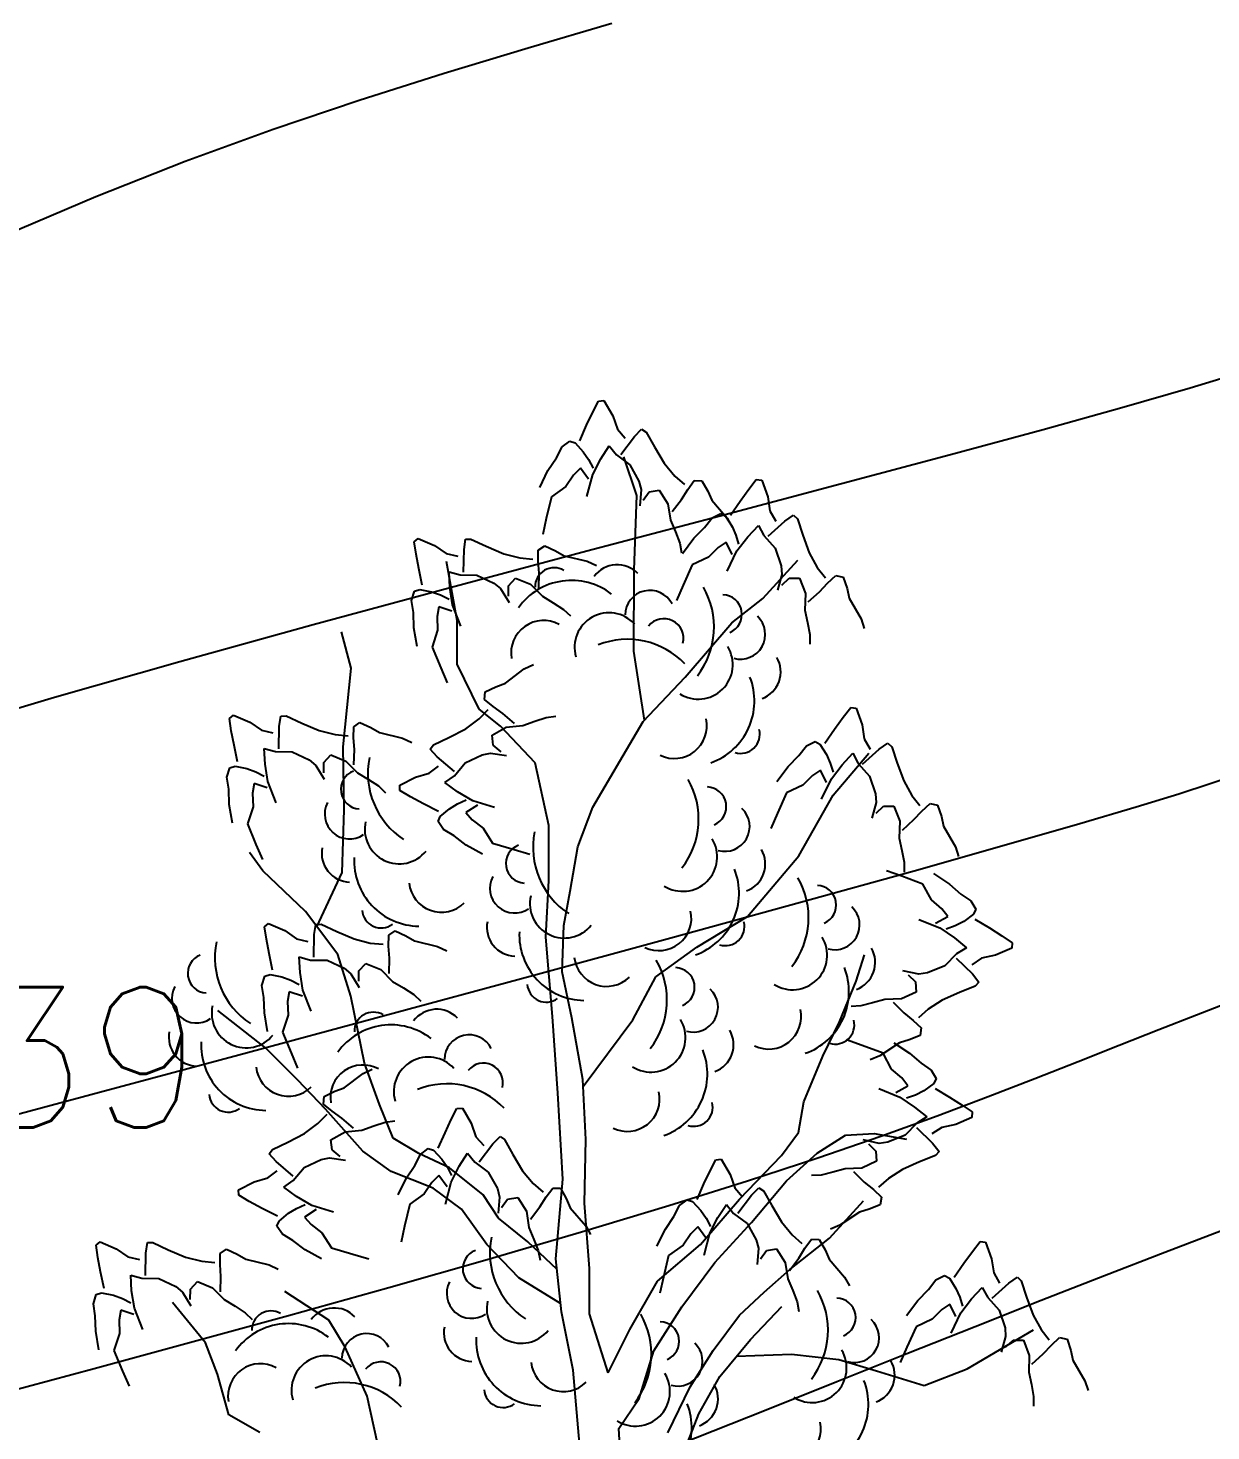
# Model space of a CAD drawing. Extents: x 524954 to 526204, y 9523489 to 9524010.
# Drawn here: x 526044.02 to 526052.46, y 9523807.82 to 9523817.82 of the extents above; entities that cross this region are included whole.
import ezdxf

# ---------------------------------------------------------------- set-up
doc = ezdxf.new("R2010")
doc.units = 0
doc.header["$PDMODE"] = 33
doc.header["$PDSIZE"] = 0.1
doc.linetypes.add('ACAD_ISO12W100', pattern=[21, 12, -3, 0, -3, 0, -3])
for name, color, linetype in [('Arbre', 34, 'ACAD_ISO12W100'), ('CN_01_00', 3, 'Continuous'), ('CN_02_00', 4, 'Continuous'), ('CN_10_00', 1, 'Continuous'), ('TopoAlt', 3, 'Continuous'), ('TOPOJIS', 7, 'Continuous')]:
    doc.layers.add(name, color=color, linetype=linetype)
doc.styles.add('Simplex 1.0', font='Simplex.shx', dxfattribs={"width": 0.99, "height": 1})

# ---------------------------------------------------------------- blocks, each defined once
blk = doc.blocks.new('TCPOINT M')
at = {"color": 0}
blk.add_point((0, 0), dxfattribs=at)
at = {"layer": 'TopoAlt', "style": 'Simplex 1.0', "width": 0.99}
blk.add_attdef('ALT', (0.15, 0.15), '', height=1, dxfattribs=at)
blk = doc.blocks.new('v088')
at = {"linetype": 'Continuous'}
for p, q in [((-0.069, 12.224), (-0.024, 12.318)), ((-0.024, 12.318), (0.016, 12.396)), ((0.016, 12.396), (0.055, 12.4)), ((0.055, 12.4), (0.118, 12.291)), ((-0.118, 12.113), (-0.069, 12.224)), ((0.118, 12.291), (0.152, 12.195)), ((-0.243, 12.069), (-0.188, 12.111)), ((-0.188, 12.111), (-0.15, 12.099)), ((0.152, 12.195), (0.207, 12.131)), ((0.175, 12.015), (0.272, 12.144)), ((0.272, 12.144), (0.324, 12.197)), ((0.324, 12.197), (0.356, 12.175)), ((0.356, 12.175), (0.415, 12.069)), ((-0.283, 11.991), (-0.243, 12.069)), ((-0.15, 12.099), (-0.092, 12.035)), ((-0.092, 12.035), (-0.054, 11.98)), ((0.032, 11.984), (0.092, 12.078)), ((0.092, 12.078), (0.144, 12.013)), ((0.144, 12.013), (0.24, 11.942)), ((0.415, 12.069), (0.484, 11.953)), ((-0.344, 11.901), (-0.283, 11.991)), ((-0.112, 11.918), (-0.162, 11.869)), ((-0.054, 11.839), (-0.112, 11.918)), ((-0.054, 11.98), (-0.022, 11.919)), ((-0.025, 11.872), (0.032, 11.984)), ((0.29, 11.722), (0.197, 12)), ((0.24, 11.942), (0.305, 11.825)), ((0.484, 11.953), (0.56, 11.862)), ((-0.403, 11.78), (-0.344, 11.901)), ((-0.162, 11.869), (-0.217, 11.788)), ((-0.066, 11.715), (-0.025, 11.872)), ((0.305, 11.825), (0.32, 11.765)), ((0.56, 11.862), (0.63, 11.801)), ((0.653, 11.766), (0.699, 11.829)), ((0.699, 11.829), (0.754, 11.828)), ((0.754, 11.828), (0.796, 11.754)), ((1.089, 11.768), (1.142, 11.837)), ((1.142, 11.837), (1.181, 11.833)), ((1.181, 11.833), (1.223, 11.714)), ((-0.32, 11.714), (-0.357, 11.558)), ((-0.217, 11.788), (-0.32, 11.714)), ((0.27, 11.193), (0.29, 11.722)), ((0.32, 11.765), (0.311, 11.65)), ((0.334, 11.69), (0.378, 11.749)), ((0.378, 11.749), (0.45, 11.762)), ((0.45, 11.762), (0.511, 11.664)), ((0.608, 11.694), (0.653, 11.766)), ((0.796, 11.754), (0.824, 11.689)), ((1.027, 11.683), (1.089, 11.768)), ((1.223, 11.714), (1.239, 11.614)), ((0.511, 11.664), (0.53, 11.547)), ((0.542, 11.608), (0.608, 11.694)), ((0.824, 11.689), (0.934, 11.561)), ((0.958, 11.583), (1.027, 11.683)), ((1.239, 11.614), (1.281, 11.541)), ((-0.357, 11.558), (-0.382, 11.444)), ((0.53, 11.547), (0.565, 11.463)), ((0.773, 11.494), (0.827, 11.564)), ((0.827, 11.564), (0.889, 11.595)), ((0.889, 11.595), (0.923, 11.575)), ((0.923, 11.575), (0.969, 11.502)), ((0.934, 11.561), (0.97, 11.497)), ((1.081, 11.429), (1.158, 11.51)), ((1.158, 11.51), (1.196, 11.437)), ((1.227, 11.433), (1.346, 11.541)), ((1.346, 11.541), (1.408, 11.583)), ((1.408, 11.583), (1.435, 11.556)), ((1.435, 11.556), (1.473, 11.441)), ((-1.299, 11.392), (-1.27, 11.417)), ((-1.27, 11.417), (-1.154, 11.366)), ((-0.943, 11.337), (-0.932, 11.411)), ((-0.932, 11.411), (-0.894, 11.412)), ((-0.894, 11.412), (-0.784, 11.361)), ((0.565, 11.463), (0.596, 11.383)), ((0.615, 11.31), (0.696, 11.418)), ((0.696, 11.418), (0.773, 11.494)), ((0.969, 11.502), (0.996, 11.441)), ((0.996, 11.441), (1.016, 11.375)), ((1.004, 11.329), (1.081, 11.429)), ((1.196, 11.437), (1.277, 11.348)), ((1.473, 11.441), (1.519, 11.314)), ((-1.285, 11.305), (-1.299, 11.392)), ((-1.266, 11.203), (-1.285, 11.305)), ((-1.154, 11.366), (-1.07, 11.309)), ((-1.07, 11.309), (-0.988, 11.29)), ((-0.947, 11.176), (-0.943, 11.337)), ((-0.784, 11.361), (-0.66, 11.307)), ((-0.66, 11.307), (-0.544, 11.278)), ((-0.413, 11.333), (-0.367, 11.365)), ((-0.413, 11.254), (-0.413, 11.333)), ((-0.367, 11.365), (-0.29, 11.329)), ((-0.29, 11.329), (-0.229, 11.292)), ((0.596, 11.383), (0.609, 11.315)), ((0.869, 11.352), (0.8, 11.283)), ((0.927, 11.391), (0.869, 11.352)), ((0.969, 11.302), (0.927, 11.391)), ((0.935, 11.183), (1.004, 11.329)), ((1.277, 11.348), (1.319, 11.221)), ((1.519, 11.314), (1.577, 11.21)), ((-0.991, 10.831), (-1.069, 11.252)), ((-0.544, 11.278), (-0.452, 11.27)), ((-0.408, 11.17), (-0.413, 11.254)), ((-0.229, 11.292), (-0.065, 11.254)), ((-0.065, 11.254), (0.001, 11.223)), ((0.685, 11.229), (0.619, 11.083)), ((0.8, 11.283), (0.685, 11.229)), ((1.188, 10.988), (1.437, 11.261)), ((1.319, 11.221), (1.323, 11.16)), ((1.577, 11.21), (1.635, 11.137)), ((-1.241, 11.084), (-1.266, 11.203)), ((-1.05, 11.179), (-0.971, 11.157)), ((-1.044, 11.067), (-1.05, 11.179)), ((-0.971, 11.157), (-0.851, 11.155)), ((-0.851, 11.155), (-0.73, 11.098)), ((-0.626, 11.08), (-0.576, 11.133)), ((-0.576, 11.133), (-0.468, 11.09)), ((-0.41, 11.061), (-0.408, 11.17)), ((0.269, 10.614), (0.27, 11.193)), ((1.323, 11.16), (1.292, 11.048)), ((1.323, 11.083), (1.377, 11.133)), ((1.377, 11.133), (1.45, 11.133)), ((1.45, 11.133), (1.492, 11.025)), ((1.65, 11.098), (1.708, 11.152)), ((1.708, 11.152), (1.762, 11.141)), ((1.762, 11.141), (1.789, 11.06)), ((-1.317, 10.975), (-1.297, 11.041)), ((-1.297, 11.041), (-1.259, 11.053)), ((-1.259, 11.053), (-1.174, 11.037)), ((-1.174, 11.037), (-1.111, 11.014)), ((-1.111, 11.014), (-1.05, 10.983)), ((-1.024, 10.943), (-1.044, 11.067)), ((-0.73, 11.098), (-0.682, 11.059)), ((-0.682, 11.059), (-0.622, 10.96)), ((-0.626, 11.006), (-0.626, 11.08)), ((-0.468, 11.09), (-0.384, 11.005)), ((-0.384, 11.005), (-0.307, 10.958)), ((0.619, 11.083), (0.573, 10.975)), ((1.492, 11.025), (1.489, 10.906)), ((1.512, 10.964), (1.592, 11.037)), ((1.592, 11.037), (1.65, 11.098)), ((1.789, 11.06), (1.804, 10.991)), ((-1.303, 10.889), (-1.317, 10.975)), ((-1.122, 10.929), (-1.134, 10.861)), ((-1.029, 10.899), (-1.122, 10.929)), ((-0.966, 10.792), (-1.024, 10.943)), ((-0.307, 10.958), (-0.234, 10.911)), ((-0.234, 10.911), (-0.184, 10.864)), ((0.968, 10.816), (1.188, 10.988)), ((1.489, 10.906), (1.508, 10.818)), ((1.804, 10.991), (1.889, 10.844)), ((-1.3, 10.78), (-1.303, 10.889)), ((-1.134, 10.861), (-1.131, 10.763)), ((-0.991, 10.52), (-0.991, 10.831)), ((0.634, 10.429), (0.968, 10.816)), ((1.508, 10.818), (1.523, 10.733)), ((1.889, 10.844), (1.912, 10.775)), ((-1.749, 10.491), (-1.817, 10.751)), ((-1.277, 10.647), (-1.3, 10.78)), ((-1.131, 10.763), (-1.171, 10.642)), ((1.523, 10.733), (1.523, 10.664)), ((-1.171, 10.642), (-1.109, 10.494)), ((0.345, 10.122), (0.269, 10.614)), ((-0.835, 10.2), (-0.991, 10.52)), ((-0.514, 10.488), (-0.448, 10.519)), ((-1.806, 9.931), (-1.749, 10.491)), ((-1.109, 10.494), (-1.063, 10.387)), ((-0.648, 10.385), (-0.514, 10.488)), ((0.336, 10.112), (0.634, 10.429)), ((-0.796, 10.268), (-0.791, 10.323)), ((-0.791, 10.323), (-0.715, 10.36)), ((-0.715, 10.36), (-0.648, 10.385)), ((-0.735, 10.218), (-0.796, 10.268)), ((-0.666, 10.169), (-0.735, 10.218)), ((1.762, 10.142), (1.816, 10.212)), ((1.816, 10.212), (1.854, 10.208)), ((1.854, 10.208), (1.896, 10.089)), ((-2.616, 10.132), (-2.587, 10.158)), ((-2.603, 10.046), (-2.616, 10.132)), ((-2.587, 10.158), (-2.471, 10.107)), ((-2.471, 10.107), (-2.388, 10.049)), ((-2.261, 10.077), (-2.249, 10.151)), ((-2.249, 10.151), (-2.211, 10.152)), ((-2.211, 10.152), (-2.101, 10.101)), ((-1.73, 10.074), (-1.685, 10.105)), ((-1.685, 10.105), (-1.608, 10.069)), ((-0.931, 10.06), (-0.836, 10.131)), ((-0.836, 10.131), (-0.771, 10.198)), ((-0.683, 10.078), (-0.835, 10.2)), ((-0.583, 10.098), (-0.666, 10.169)), ((-0.523, 10.083), (-0.438, 10.113)), ((-0.438, 10.113), (-0.356, 10.14)), ((-0.356, 10.14), (-0.287, 10.149)), ((0.168, 9.829), (0.336, 10.112)), ((1.7, 10.058), (1.762, 10.142)), ((-2.583, 9.943), (-2.603, 10.046)), ((-2.388, 10.049), (-2.306, 10.03)), ((-2.264, 9.917), (-2.261, 10.077)), ((-2.101, 10.101), (-1.977, 10.047)), ((-1.977, 10.047), (-1.862, 10.018)), ((-1.862, 10.018), (-1.769, 10.01)), ((-1.731, 9.995), (-1.73, 10.074)), ((-1.608, 10.069), (-1.547, 10.033)), ((-1.547, 10.033), (-1.382, 9.994)), ((-1.051, 9.998), (-0.931, 10.06)), ((-0.743, 10.015), (-0.642, 10.071)), ((-0.734, 9.943), (-0.743, 10.015)), ((-0.435, 9.816), (-0.683, 10.078)), ((-0.642, 10.071), (-0.523, 10.083)), ((1.631, 9.958), (1.7, 10.058)), ((1.896, 10.089), (1.912, 9.989)), ((-2.558, 9.824), (-2.583, 9.943)), ((-2.368, 9.919), (-2.288, 9.897)), ((-2.362, 9.808), (-2.368, 9.919)), ((-1.797, 9.483), (-1.806, 9.931)), ((-1.725, 9.911), (-1.731, 9.995)), ((-1.728, 9.802), (-1.725, 9.911)), ((-1.382, 9.994), (-1.316, 9.963)), ((-1.184, 9.915), (-1.161, 9.945)), ((-1.134, 9.859), (-1.184, 9.915)), ((-1.161, 9.945), (-1.051, 9.998)), ((-0.677, 9.896), (-0.734, 9.943)), ((1.446, 9.869), (1.5, 9.939)), ((1.5, 9.939), (1.562, 9.969)), ((1.562, 9.969), (1.596, 9.95)), ((1.596, 9.95), (1.643, 9.877)), ((1.9, 9.808), (2.019, 9.915)), ((1.912, 9.989), (1.954, 9.915)), ((2.019, 9.915), (2.081, 9.958)), ((2.081, 9.958), (2.108, 9.931)), ((2.108, 9.931), (2.146, 9.815)), ((-2.342, 9.683), (-2.362, 9.808)), ((-2.288, 9.897), (-2.168, 9.895)), ((-2.168, 9.895), (-2.047, 9.839)), ((-2.047, 9.839), (-2, 9.799)), ((-1.944, 9.746), (-1.943, 9.82)), ((-1.943, 9.82), (-1.893, 9.873)), ((-1.893, 9.873), (-1.786, 9.83)), ((-1.786, 9.83), (-1.702, 9.745)), ((-1.012, 9.755), (-1.134, 9.859)), ((-1.011, 9.724), (-0.934, 9.816)), ((-0.934, 9.816), (-0.814, 9.874)), ((-0.814, 9.874), (-0.753, 9.886)), ((-0.753, 9.886), (-0.639, 9.87)), ((-0.339, 9.37), (-0.435, 9.816)), ((-0.025, 9.501), (0.168, 9.829)), ((1.369, 9.792), (1.446, 9.869)), ((1.643, 9.877), (1.669, 9.815)), ((1.669, 9.815), (1.689, 9.75)), ((1.677, 9.704), (1.754, 9.804)), ((1.69, 9.587), (1.945, 9.885)), ((1.754, 9.804), (1.831, 9.885)), ((1.831, 9.885), (1.869, 9.812)), ((1.869, 9.812), (1.95, 9.723)), ((2.146, 9.815), (2.193, 9.689)), ((-2.634, 9.715), (-2.614, 9.781)), ((-2.621, 9.629), (-2.634, 9.715)), ((-2.614, 9.781), (-2.576, 9.793)), ((-2.576, 9.793), (-2.492, 9.777)), ((-2.492, 9.777), (-2.428, 9.754)), ((-2.428, 9.754), (-2.368, 9.723)), ((-2, 9.799), (-1.94, 9.7)), ((-1.702, 9.745), (-1.624, 9.699)), ((-1.402, 9.657), (-1.289, 9.715)), ((-1.289, 9.715), (-1.192, 9.743)), ((-1.192, 9.743), (-1.125, 9.794)), ((-1.079, 9.676), (-1.011, 9.724)), ((1.289, 9.685), (1.369, 9.792)), ((1.542, 9.727), (1.473, 9.658)), ((1.6, 9.765), (1.542, 9.727)), ((1.643, 9.677), (1.6, 9.765)), ((1.608, 9.558), (1.677, 9.704)), ((1.95, 9.723), (1.993, 9.596)), ((-2.617, 9.52), (-2.621, 9.629)), ((-2.439, 9.669), (-2.451, 9.601)), ((-2.346, 9.639), (-2.439, 9.669)), ((-2.283, 9.532), (-2.342, 9.683)), ((-1.624, 9.699), (-1.552, 9.652)), ((-1.552, 9.652), (-1.502, 9.604)), ((-1.401, 9.619), (-1.402, 9.657)), ((-1.325, 9.574), (-1.401, 9.619)), ((-0.989, 9.611), (-1.079, 9.676)), ((-0.88, 9.547), (-0.989, 9.611)), ((1.358, 9.604), (1.292, 9.458)), ((1.473, 9.658), (1.358, 9.604)), ((2.193, 9.689), (2.25, 9.585)), ((-2.595, 9.387), (-2.617, 9.52)), ((-2.448, 9.503), (-2.488, 9.382)), ((-2.451, 9.601), (-2.448, 9.503)), ((-1.233, 9.524), (-1.325, 9.574)), ((-1.125, 9.469), (-1.233, 9.524)), ((-1.047, 9.49), (-0.989, 9.525)), ((-0.989, 9.525), (-0.927, 9.553)), ((-0.848, 9.516), (-0.931, 9.463)), ((-0.726, 9.498), (-0.88, 9.547)), ((1.444, 9.153), (1.69, 9.587)), ((1.996, 9.535), (1.966, 9.423)), ((1.993, 9.596), (1.996, 9.535)), ((1.996, 9.458), (2.05, 9.508)), ((2.05, 9.508), (2.123, 9.508)), ((2.123, 9.508), (2.166, 9.4)), ((2.25, 9.585), (2.308, 9.512)), ((2.323, 9.473), (2.381, 9.527)), ((2.381, 9.527), (2.435, 9.515)), ((2.435, 9.515), (2.462, 9.435)), ((-1.812, 9.035), (-1.797, 9.483)), ((-1.128, 9.398), (-1.113, 9.435)), ((-1.113, 9.435), (-1.047, 9.49)), ((-0.931, 9.463), (-0.885, 9.411)), ((-0.885, 9.411), (-0.807, 9.351)), ((-0.131, 9.219), (-0.025, 9.501)), ((1.292, 9.458), (1.246, 9.35)), ((2.185, 9.338), (2.266, 9.412)), ((2.266, 9.412), (2.323, 9.473)), ((2.462, 9.435), (2.477, 9.365)), ((-2.488, 9.382), (-2.427, 9.234)), ((-1.089, 9.341), (-1.128, 9.398)), ((-1.014, 9.297), (-1.089, 9.341)), ((-0.807, 9.351), (-0.739, 9.244)), ((-0.337, 8.979), (-0.339, 9.37)), ((2.166, 9.4), (2.162, 9.281)), ((2.477, 9.365), (2.562, 9.219)), ((-2.427, 9.234), (-2.38, 9.127)), ((-0.927, 9.231), (-1.014, 9.297)), ((-0.81, 9.165), (-0.927, 9.231)), ((-0.739, 9.244), (-0.586, 9.198)), ((-0.186, 8.901), (-0.131, 9.219)), ((2.162, 9.281), (2.181, 9.192)), ((2.562, 9.219), (2.585, 9.15)), ((-2.378, 9.048), (-2.474, 9.177)), ((-0.586, 9.198), (-0.473, 9.166)), ((1.08, 8.722), (1.444, 9.153)), ((2.181, 9.192), (2.196, 9.108)), ((2.196, 9.108), (2.196, 9.038)), ((-2.074, 8.756), (-2.378, 9.048)), ((-1.992, 8.647), (-1.812, 9.035)), ((2.18, 9.009), (2.07, 9.048)), ((2.33, 8.953), (2.18, 9.009)), ((2.406, 9.027), (2.519, 8.953)), ((-0.36, 8.574), (-0.337, 8.979)), ((2.391, 8.841), (2.33, 8.953)), ((2.519, 8.953), (2.601, 8.881)), ((-0.231, 8.658), (-0.186, 8.901)), ((2.465, 8.776), (2.391, 8.841)), ((2.601, 8.881), (2.673, 8.832)), ((2.673, 8.832), (2.708, 8.773)), ((-1.843, 8.45), (-2.074, 8.756)), ((0.718, 8.503), (1.08, 8.722)), ((2.421, 8.673), (2.507, 8.721)), ((2.507, 8.721), (2.465, 8.776)), ((2.691, 8.737), (2.621, 8.686)), ((2.708, 8.773), (2.691, 8.737)), ((2.701, 8.703), (2.805, 8.64)), ((-2.366, 8.647), (-2.337, 8.672)), ((-2.353, 8.56), (-2.366, 8.647)), ((-2.337, 8.672), (-2.221, 8.621)), ((-2.221, 8.621), (-2.138, 8.563)), ((-2.011, 8.592), (-1.999, 8.665)), ((-1.999, 8.665), (-1.961, 8.666)), ((-1.961, 8.666), (-1.851, 8.615)), ((-1.851, 8.615), (-1.727, 8.562)), ((-1.48, 8.588), (-1.435, 8.619)), ((-1.435, 8.619), (-1.357, 8.583)), ((-0.243, 8.328), (-0.231, 8.658)), ((2.3, 8.701), (2.45, 8.641)), ((2.45, 8.641), (2.555, 8.57)), ((2.561, 8.655), (2.497, 8.632)), ((2.621, 8.686), (2.561, 8.655)), ((2.805, 8.64), (2.893, 8.584)), ((-2.333, 8.457), (-2.353, 8.56)), ((-2.138, 8.563), (-2.056, 8.544)), ((-2.014, 8.431), (-2.011, 8.592)), ((-1.727, 8.562), (-1.612, 8.532)), ((-1.612, 8.532), (-1.519, 8.524)), ((-1.481, 8.509), (-1.48, 8.588)), ((-1.475, 8.425), (-1.481, 8.509)), ((-1.357, 8.583), (-1.297, 8.547)), ((-1.297, 8.547), (-1.132, 8.508)), ((-1.132, 8.508), (-1.066, 8.477)), ((-0.311, 8.009), (-0.36, 8.574)), ((0.424, 8.292), (0.718, 8.503)), ((2.555, 8.57), (2.64, 8.498)), ((2.893, 8.584), (2.966, 8.534)), ((2.966, 8.534), (2.964, 8.496)), ((-2.308, 8.338), (-2.333, 8.457)), ((-2.118, 8.433), (-2.038, 8.411)), ((-2.112, 8.322), (-2.118, 8.433)), ((-2.038, 8.411), (-1.918, 8.409)), ((-1.918, 8.409), (-1.797, 8.353)), ((-1.75, 8.153), (-1.843, 8.45)), ((-1.478, 8.316), (-1.475, 8.425)), ((1.855, 8.26), (1.913, 8.447)), ((2.57, 8.455), (2.487, 8.369)), ((2.568, 8.425), (2.683, 8.312)), ((2.64, 8.498), (2.57, 8.455)), ((2.749, 8.424), (2.679, 8.378)), ((2.848, 8.446), (2.749, 8.424)), ((2.964, 8.496), (2.848, 8.446)), ((-2.364, 8.296), (-2.326, 8.308)), ((-2.326, 8.308), (-2.242, 8.291)), ((-2.092, 8.197), (-2.112, 8.322)), ((-1.797, 8.353), (-1.75, 8.313)), ((-1.75, 8.313), (-1.69, 8.215)), ((-1.694, 8.261), (-1.693, 8.334)), ((-1.693, 8.334), (-1.643, 8.387)), ((-1.643, 8.387), (-1.536, 8.344)), ((-1.536, 8.344), (-1.452, 8.259)), ((-0.174, 8), (-0.243, 8.328)), ((2.301, 8.311), (2.188, 8.335)), ((2.225, 8.306), (2.278, 8.256)), ((2.362, 8.319), (2.301, 8.311)), ((2.487, 8.369), (2.362, 8.319)), ((2.683, 8.312), (2.729, 8.254)), ((-2.384, 8.23), (-2.364, 8.296)), ((-2.371, 8.143), (-2.384, 8.23)), ((-2.242, 8.291), (-2.178, 8.268)), ((-2.178, 8.268), (-2.118, 8.237)), ((-1.452, 8.259), (-1.374, 8.213)), ((-1.374, 8.213), (-1.302, 8.166)), ((0.262, 7.984), (0.424, 8.292)), ((1.736, 7.971), (1.855, 8.26)), ((2.278, 8.256), (2.282, 8.183)), ((2.704, 8.225), (2.591, 8.179)), ((2.729, 8.254), (2.704, 8.225)), ((-2.367, 8.034), (-2.371, 8.143)), ((-2.189, 8.184), (-2.201, 8.115)), ((-2.201, 8.115), (-2.198, 8.017)), ((-2.096, 8.154), (-2.189, 8.184)), ((-2.033, 8.047), (-2.092, 8.197)), ((-1.653, 7.676), (-1.75, 8.153)), ((-1.302, 8.166), (-1.252, 8.118)), ((1.971, 8.105), (1.888, 8.085)), ((2.058, 8.13), (1.971, 8.105)), ((2.178, 8.134), (2.058, 8.13)), ((2.117, 8.111), (2.195, 8.035)), ((2.282, 8.183), (2.178, 8.134)), ((2.467, 8.125), (2.367, 8.061)), ((2.591, 8.179), (2.467, 8.125)), ((-2.358, 7.786), (-2.7, 8.052)), ((-2.345, 7.902), (-2.367, 8.034)), ((-2.198, 8.017), (-2.238, 7.897)), ((-0.274, 7.463), (-0.311, 8.009)), ((1.888, 8.085), (1.819, 8.08)), ((2.195, 8.035), (2.261, 7.981)), ((2.367, 8.061), (2.298, 7.999)), ((-0.096, 7.56), (-0.174, 8)), ((-0.093, 7.509), (0.262, 7.984)), ((1.617, 7.726), (1.736, 7.971)), ((2.261, 7.981), (2.318, 7.927)), ((2.318, 7.927), (2.31, 7.872)), ((-2.238, 7.897), (-2.177, 7.749)), ((1.896, 7.802), (1.786, 7.841)), ((2.046, 7.746), (1.896, 7.802)), ((2.163, 7.821), (2.022, 7.727)), ((2.123, 7.82), (2.235, 7.746)), ((2.231, 7.841), (2.163, 7.821)), ((2.31, 7.872), (2.231, 7.841)), ((-2.129, 7.554), (-2.358, 7.786)), ((-2.177, 7.749), (-2.13, 7.641)), ((1.481, 7.4), (1.617, 7.726)), ((2.022, 7.727), (1.955, 7.7)), ((2.107, 7.634), (2.046, 7.746)), ((2.235, 7.746), (2.317, 7.675)), ((-1.797, 7.5), (-1.663, 7.603)), ((-1.663, 7.603), (-1.598, 7.634)), ((-1.547, 7.38), (-1.653, 7.676)), ((2.181, 7.57), (2.107, 7.634)), ((2.317, 7.675), (2.389, 7.625)), ((2.389, 7.625), (2.424, 7.566)), ((-1.932, 7.347), (-2.129, 7.554)), ((-0.075, 7.131), (-0.096, 7.56)), ((2.137, 7.467), (2.223, 7.514)), ((2.223, 7.514), (2.181, 7.57)), ((2.407, 7.53), (2.337, 7.479)), ((2.424, 7.566), (2.407, 7.53)), ((-1.945, 7.383), (-1.94, 7.438)), ((-1.94, 7.438), (-1.864, 7.475)), ((-1.864, 7.475), (-1.797, 7.5)), ((-0.237, 6.848), (-0.274, 7.463)), ((2.016, 7.494), (2.166, 7.434)), ((2.166, 7.434), (2.271, 7.363)), ((2.277, 7.448), (2.213, 7.425)), ((2.337, 7.479), (2.277, 7.448)), ((2.417, 7.496), (2.521, 7.433)), ((2.521, 7.433), (2.609, 7.377)), ((-1.985, 7.246), (-1.92, 7.313)), ((-1.884, 7.333), (-1.945, 7.383)), ((-1.665, 7.048), (-1.932, 7.347)), ((-1.815, 7.284), (-1.884, 7.333)), ((-1.449, 7.14), (-1.547, 7.38)), ((-1.034, 7.275), (-0.994, 7.353)), ((-0.994, 7.353), (-0.955, 7.356)), ((-0.955, 7.356), (-0.891, 7.247)), ((1.442, 7.181), (1.481, 7.4)), ((2.271, 7.363), (2.357, 7.292)), ((2.609, 7.377), (2.682, 7.328)), ((2.682, 7.328), (2.68, 7.289)), ((-2.081, 7.175), (-1.985, 7.246)), ((-1.732, 7.213), (-1.815, 7.284)), ((-1.672, 7.198), (-1.587, 7.228)), ((-1.587, 7.228), (-1.505, 7.255)), ((-1.505, 7.255), (-1.436, 7.264)), ((-1.078, 7.18), (-1.034, 7.275)), ((-0.891, 7.247), (-0.858, 7.151)), ((2.286, 7.249), (2.203, 7.162)), ((2.284, 7.218), (2.399, 7.105)), ((2.357, 7.292), (2.286, 7.249)), ((2.465, 7.218), (2.395, 7.171)), ((2.564, 7.239), (2.465, 7.218)), ((2.68, 7.289), (2.564, 7.239)), ((-2.31, 7.06), (-2.2, 7.113)), ((-2.2, 7.113), (-2.081, 7.175)), ((-1.892, 7.13), (-1.791, 7.186)), ((-1.883, 7.058), (-1.892, 7.13)), ((-1.791, 7.186), (-1.672, 7.198)), ((-1.266, 7.031), (-1.449, 7.14)), ((-1.128, 7.069), (-1.078, 7.18)), ((-0.858, 7.151), (-0.802, 7.088)), ((-0.738, 7.1), (-0.686, 7.153)), ((-0.686, 7.153), (-0.654, 7.131)), ((-0.654, 7.131), (-0.595, 7.025)), ((-0.084, 6.677), (-0.075, 7.131)), ((1.321, 7.017), (1.442, 7.181)), ((1.575, 7.035), (1.778, 7.163)), ((1.778, 7.163), (1.983, 7.174)), ((2.018, 7.104), (1.904, 7.128)), ((1.983, 7.174), (2.214, 7.135)), ((2.079, 7.112), (2.018, 7.104)), ((2.203, 7.162), (2.079, 7.112)), ((2.399, 7.105), (2.445, 7.047)), ((-2.333, 7.03), (-2.31, 7.06)), ((-2.283, 6.974), (-2.333, 7.03)), ((-1.826, 7.011), (-1.883, 7.058)), ((-1.463, 6.903), (-1.665, 7.048)), ((-1.293, 6.947), (-1.253, 7.025)), ((-1.047, 6.93), (-1.266, 7.031)), ((-1.253, 7.025), (-1.198, 7.067)), ((-1.198, 7.067), (-1.16, 7.055)), ((-1.16, 7.055), (-1.101, 6.992)), ((-0.978, 6.941), (-0.918, 7.034)), ((-0.918, 7.034), (-0.866, 6.97)), ((-0.835, 6.972), (-0.738, 7.1)), ((-0.595, 7.025), (-0.526, 6.909)), ((1.023, 6.706), (1.321, 7.017)), ((1.356, 6.837), (1.575, 7.035)), ((1.941, 7.1), (1.994, 7.049)), ((1.994, 7.049), (1.999, 6.976)), ((2.42, 7.018), (2.307, 6.972)), ((2.445, 7.047), (2.42, 7.018)), ((-2.342, 6.858), (-2.275, 6.909)), ((-2.161, 6.87), (-2.283, 6.974)), ((-2.161, 6.839), (-2.083, 6.931)), ((-2.083, 6.931), (-1.963, 6.989)), ((-1.963, 6.989), (-1.902, 7.001)), ((-1.902, 7.001), (-1.788, 6.985)), ((-1.162, 6.785), (-1.463, 6.903)), ((-1.354, 6.857), (-1.293, 6.947)), ((-1.101, 6.992), (-1.063, 6.936)), ((-1.063, 6.936), (-1.032, 6.875)), ((-0.806, 6.736), (-1.047, 6.93)), ((-1.035, 6.828), (-0.978, 6.941)), ((-0.866, 6.97), (-0.77, 6.898)), ((-0.526, 6.909), (-0.45, 6.818)), ((0.768, 6.815), (0.813, 6.909)), ((0.813, 6.909), (0.853, 6.987)), ((0.853, 6.987), (0.891, 6.991)), ((0.891, 6.991), (0.955, 6.881)), ((1.775, 6.923), (1.688, 6.899)), ((1.894, 6.927), (1.775, 6.923)), ((1.834, 6.904), (1.912, 6.828)), ((1.999, 6.976), (1.894, 6.927)), ((2.184, 6.918), (2.084, 6.854)), ((2.307, 6.972), (2.184, 6.918)), ((-2.551, 6.772), (-2.439, 6.83)), ((-2.439, 6.83), (-2.342, 6.858)), ((-2.228, 6.791), (-2.161, 6.839)), ((-1.413, 6.737), (-1.354, 6.857)), ((-1.172, 6.826), (-1.227, 6.745)), ((-1.122, 6.874), (-1.172, 6.826)), ((-1.064, 6.795), (-1.122, 6.874)), ((-1.076, 6.671), (-1.035, 6.828)), ((-0.77, 6.898), (-0.705, 6.781)), ((-0.45, 6.818), (-0.379, 6.757)), ((-0.287, 6.281), (-0.237, 6.848)), ((0.719, 6.703), (0.768, 6.815)), ((0.955, 6.881), (0.989, 6.786)), ((1.107, 6.54), (1.356, 6.837)), ((1.604, 6.878), (1.535, 6.874)), ((1.688, 6.899), (1.604, 6.878)), ((1.912, 6.828), (1.977, 6.774)), ((2.084, 6.854), (2.014, 6.792)), ((-2.55, 6.734), (-2.551, 6.772)), ((-2.475, 6.689), (-2.55, 6.734)), ((-2.138, 6.726), (-2.228, 6.791)), ((-2.029, 6.662), (-2.138, 6.726)), ((-1.227, 6.745), (-1.33, 6.67)), ((-0.96, 6.634), (-1.162, 6.785)), ((-0.697, 6.571), (-0.806, 6.736)), ((-0.705, 6.781), (-0.69, 6.721)), ((-0.69, 6.721), (-0.699, 6.606)), ((-0.675, 6.646), (-0.632, 6.705)), ((-0.632, 6.705), (-0.56, 6.719)), ((-0.56, 6.719), (-0.498, 6.621)), ((-0.402, 6.651), (-0.357, 6.722)), ((-0.357, 6.722), (-0.31, 6.785)), ((-0.31, 6.785), (-0.255, 6.784)), ((-0.255, 6.784), (-0.214, 6.71)), ((-0.214, 6.71), (-0.186, 6.645)), ((0.594, 6.66), (0.649, 6.702)), ((0.649, 6.702), (0.686, 6.689)), ((0.743, 6.383), (1.023, 6.706)), ((0.989, 6.786), (1.044, 6.722)), ((1.011, 6.606), (1.108, 6.734)), ((1.108, 6.734), (1.161, 6.787)), ((1.161, 6.787), (1.192, 6.766)), ((1.192, 6.766), (1.252, 6.66)), ((1.977, 6.774), (2.034, 6.72)), ((2.034, 6.72), (2.026, 6.666)), ((-2.383, 6.639), (-2.475, 6.689)), ((-2.274, 6.584), (-2.383, 6.639)), ((-2.262, 6.55), (-2.196, 6.606)), ((-2.196, 6.606), (-2.138, 6.64)), ((-2.138, 6.64), (-2.076, 6.668)), ((-1.998, 6.632), (-2.08, 6.578)), ((-1.875, 6.613), (-2.029, 6.662)), ((-1.33, 6.67), (-1.367, 6.514)), ((-0.78, 6.382), (-0.96, 6.634)), ((-0.498, 6.621), (-0.48, 6.503)), ((-0.468, 6.564), (-0.402, 6.651)), ((-0.186, 6.645), (-0.075, 6.517)), ((-0.049, 6.211), (-0.084, 6.677)), ((0.554, 6.582), (0.594, 6.66)), ((0.686, 6.689), (0.745, 6.626)), ((0.745, 6.626), (0.783, 6.571)), ((0.868, 6.575), (0.929, 6.669)), ((0.929, 6.669), (0.98, 6.604)), ((0.98, 6.604), (1.076, 6.532)), ((1.252, 6.66), (1.321, 6.544)), ((1.663, 6.427), (1.906, 6.693)), ((1.879, 6.614), (1.738, 6.52)), ((1.947, 6.634), (1.879, 6.614)), ((2.026, 6.666), (1.947, 6.634)), ((-2.277, 6.513), (-2.262, 6.55)), ((-2.238, 6.456), (-2.277, 6.513)), ((-2.08, 6.578), (-2.034, 6.526)), ((-2.034, 6.526), (-1.957, 6.466)), ((-1.367, 6.514), (-1.392, 6.4)), ((-0.488, 6.401), (-0.697, 6.571)), ((-0.48, 6.503), (-0.444, 6.419)), ((-0.075, 6.517), (-0.04, 6.453)), ((0.493, 6.492), (0.554, 6.582)), ((0.724, 6.509), (0.675, 6.46)), ((0.782, 6.43), (0.724, 6.509)), ((0.783, 6.571), (0.814, 6.51)), ((0.811, 6.463), (0.868, 6.575)), ((0.846, 6.255), (1.107, 6.54)), ((1.076, 6.532), (1.141, 6.416)), ((1.321, 6.544), (1.397, 6.452)), ((1.738, 6.52), (1.671, 6.493)), ((-3.568, 6.377), (-3.539, 6.402)), ((-3.539, 6.402), (-3.423, 6.351)), ((-2.163, 6.412), (-2.238, 6.456)), ((-2.076, 6.346), (-2.163, 6.412)), ((-1.957, 6.466), (-1.888, 6.359)), ((-0.444, 6.419), (-0.414, 6.339)), ((0.433, 6.371), (0.493, 6.492)), ((0.675, 6.46), (0.62, 6.379)), ((0.771, 6.306), (0.811, 6.463)), ((1.141, 6.416), (1.157, 6.356)), ((1.381, 6.204), (1.663, 6.427)), ((1.397, 6.452), (1.467, 6.391)), ((1.489, 6.356), (1.536, 6.42)), ((1.536, 6.42), (1.591, 6.419)), ((1.591, 6.419), (1.633, 6.344)), ((2.685, 6.334), (2.739, 6.404)), ((2.739, 6.404), (2.777, 6.4)), ((-3.555, 6.29), (-3.568, 6.377)), ((-3.423, 6.351), (-3.34, 6.294)), ((-3.216, 6.161), (-3.213, 6.322)), ((-3.213, 6.322), (-3.201, 6.396)), ((-3.201, 6.396), (-3.163, 6.397)), ((-3.163, 6.397), (-3.053, 6.346)), ((-3.053, 6.346), (-2.929, 6.292)), ((-2.683, 6.24), (-2.682, 6.318)), ((-2.682, 6.318), (-2.637, 6.35)), ((-2.637, 6.35), (-2.56, 6.314)), ((-2.56, 6.314), (-2.499, 6.278)), ((-1.959, 6.28), (-2.076, 6.346)), ((-1.888, 6.359), (-1.735, 6.313)), ((-1.735, 6.313), (-1.622, 6.281)), ((-0.551, 6.145), (-0.78, 6.382)), ((-0.279, 6.204), (-0.488, 6.401)), ((-0.414, 6.339), (-0.401, 6.271)), ((0.438, 6.122), (0.743, 6.383)), ((0.516, 6.305), (0.479, 6.149)), ((0.62, 6.379), (0.516, 6.305)), ((1.157, 6.356), (1.147, 6.241)), ((1.171, 6.28), (1.215, 6.339)), ((1.215, 6.339), (1.286, 6.353)), ((1.286, 6.353), (1.348, 6.255)), ((1.444, 6.285), (1.489, 6.356)), ((1.633, 6.344), (1.661, 6.279)), ((2.623, 6.25), (2.685, 6.334)), ((2.777, 6.4), (2.82, 6.28)), ((-3.535, 6.188), (-3.555, 6.29)), ((-3.34, 6.294), (-3.258, 6.275)), ((-2.929, 6.292), (-2.814, 6.263)), ((-2.814, 6.263), (-2.721, 6.255)), ((-2.677, 6.155), (-2.683, 6.24)), ((-2.499, 6.278), (-2.334, 6.239)), ((-2.334, 6.239), (-2.268, 6.208)), ((-0.248, 5.902), (-0.287, 6.281)), ((-0.049, 5.888), (-0.049, 6.211)), ((0.61, 5.939), (0.846, 6.255)), ((1.198, 6.044), (1.381, 6.204)), ((1.348, 6.255), (1.367, 6.137)), ((1.378, 6.198), (1.444, 6.285)), ((1.661, 6.279), (1.771, 6.151)), ((2.554, 6.15), (2.623, 6.25)), ((2.82, 6.28), (2.835, 6.18)), ((-3.51, 6.069), (-3.535, 6.188)), ((-3.32, 6.164), (-3.24, 6.142)), ((-3.314, 6.053), (-3.32, 6.164)), ((-3.24, 6.142), (-3.121, 6.14)), ((-3.121, 6.14), (-2.999, 6.083)), ((-2.895, 6.065), (-2.845, 6.118)), ((-2.845, 6.118), (-2.738, 6.075)), ((-2.68, 6.046), (-2.677, 6.155)), ((-0.254, 5.961), (-0.551, 6.145)), ((0.24, 5.776), (0.438, 6.122)), ((0.479, 6.149), (0.454, 6.035)), ((1.367, 6.137), (1.402, 6.054)), ((1.771, 6.151), (1.807, 6.088)), ((2.37, 6.061), (2.423, 6.13)), ((2.423, 6.13), (2.485, 6.161)), ((2.485, 6.161), (2.52, 6.142)), ((2.52, 6.142), (2.566, 6.069)), ((2.823, 6), (2.943, 6.107)), ((2.835, 6.18), (2.877, 6.107)), ((2.943, 6.107), (3.004, 6.15)), ((3.004, 6.15), (3.031, 6.123)), ((3.031, 6.123), (3.07, 6.007)), ((-3.586, 5.96), (-3.566, 6.026)), ((-3.566, 6.026), (-3.528, 6.038)), ((-3.528, 6.038), (-3.444, 6.022)), ((-3.444, 6.022), (-3.38, 5.999)), ((-3.294, 5.928), (-3.314, 6.053)), ((-2.999, 6.083), (-2.952, 6.044)), ((-2.952, 6.044), (-2.892, 5.945)), ((-2.896, 5.991), (-2.895, 6.065)), ((-2.738, 6.075), (-2.654, 5.99)), ((-1.907, 5.843), (-2.222, 6.048)), ((1.021, 5.879), (1.198, 6.044)), ((1.402, 6.054), (1.433, 5.974)), ((2.293, 5.984), (2.37, 6.061)), ((2.566, 6.069), (2.593, 6.007)), ((2.593, 6.007), (2.612, 5.942)), ((2.677, 5.996), (2.754, 6.077)), ((2.754, 6.077), (2.793, 6.004)), ((2.793, 6.004), (2.873, 5.915)), ((3.07, 6.007), (3.116, 5.88)), ((-3.573, 5.874), (-3.586, 5.96)), ((-3.392, 5.914), (-3.403, 5.846)), ((-3.298, 5.884), (-3.392, 5.914)), ((-3.38, 5.999), (-3.32, 5.968)), ((-3.235, 5.777), (-3.294, 5.928)), ((-2.787, 5.681), (-3.023, 5.969)), ((-2.654, 5.99), (-2.576, 5.943)), ((-2.576, 5.943), (-2.504, 5.896)), ((-0.165, 5.487), (-0.248, 5.902)), ((0.411, 5.624), (0.61, 5.939)), ((1.1, 5.706), (1.325, 5.941)), ((1.433, 5.974), (1.446, 5.906)), ((2.212, 5.877), (2.293, 5.984)), ((2.466, 5.919), (2.396, 5.85)), ((2.523, 5.957), (2.466, 5.919)), ((2.566, 5.869), (2.523, 5.957)), ((2.6, 5.896), (2.677, 5.996)), ((2.873, 5.915), (2.916, 5.788)), ((-3.57, 5.765), (-3.573, 5.874)), ((-3.403, 5.846), (-3.4, 5.748)), ((-2.504, 5.896), (-2.454, 5.849)), ((-1.791, 5.652), (-1.907, 5.843)), ((0.085, 5.468), (-0.049, 5.888)), ((0.834, 5.626), (1.021, 5.879)), ((2.396, 5.85), (2.281, 5.796)), ((2.531, 5.75), (2.6, 5.896)), ((3.116, 5.88), (3.173, 5.777)), ((-3.547, 5.632), (-3.57, 5.765)), ((-3.4, 5.748), (-3.44, 5.627)), ((0.085, 5.468), (0.24, 5.776)), ((0.881, 5.441), (1.1, 5.706)), ((2.281, 5.796), (2.216, 5.65)), ((2.646, 5.496), (3.119, 5.774)), ((2.92, 5.727), (2.889, 5.615)), ((2.916, 5.788), (2.92, 5.727)), ((3.173, 5.777), (3.231, 5.703)), ((3.247, 5.665), (3.304, 5.719)), ((3.304, 5.719), (3.358, 5.707)), ((3.358, 5.707), (3.385, 5.627)), ((-3.44, 5.627), (-3.379, 5.479)), ((-2.701, 5.459), (-2.787, 5.681)), ((-1.635, 5.301), (-1.791, 5.652)), ((0.306, 5.286), (0.411, 5.624)), ((0.671, 5.368), (0.834, 5.626)), ((2.216, 5.65), (2.169, 5.542)), ((2.92, 5.65), (2.973, 5.7)), ((2.973, 5.7), (3.047, 5.7)), ((3.047, 5.7), (3.089, 5.592)), ((3.108, 5.53), (3.189, 5.603)), ((3.189, 5.603), (3.247, 5.665)), ((3.385, 5.627), (3.4, 5.557)), ((1.001, 5.586), (1.394, 5.601)), ((1.394, 5.601), (1.731, 5.564)), ((1.731, 5.564), (2, 5.483)), ((3.089, 5.592), (3.085, 5.473)), ((3.4, 5.557), (3.485, 5.411)), ((-3.379, 5.479), (-3.332, 5.372)), ((-2.621, 5.169), (-2.701, 5.459)), ((-0.107, 4.829), (-0.165, 5.487)), ((0.731, 5.176), (0.881, 5.441)), ((2, 5.483), (2.338, 5.378)), ((2.338, 5.378), (2.646, 5.496)), ((3.085, 5.473), (3.104, 5.384)), ((3.485, 5.411), (3.508, 5.342)), ((0.51, 5.041), (0.671, 5.368)), ((3.104, 5.384), (3.12, 5.3)), ((-1.559, 4.967), (-1.635, 5.301)), ((0.161, 5.071), (0.306, 5.286)), ((3.12, 5.3), (3.12, 5.23)), ((-2.4, 5.043), (-2.621, 5.169)), ((0.619, 4.888), (0.731, 5.176)), ((0.172, 4.872), (0.161, 5.071))]:
    blk.add_line(p, q, dxfattribs=at)
for centre, major_axis, start_param, end_param in [((-0.3, 11.072), (0.0964, 0.0964), 0.254619, 2.377018), ((0.15, 11.024), (0.145, 0.145), 6.263619, 7.998733), ((-0.176, 10.651), (0.33, 0.33), 0.12682, 1.733702), ((0.383, 10.87), (-0.125, 0.125), 4.396235, 7.060094), ((0.275, 10.786), (0.4, 0.4), 4.836335, 6.022049), ((0.899, 10.876), (0.099, 0.099), 4.31771, 7.031286), ((0.091, 10.641), (0.174, 0.174), 6.236163, 8.918901), ((-0.376, 10.6), (0.164, 0.164), 0.282297, 2.520721), ((0.483, 10.705), (-0.099, 0.099), 3.680741, 6.394318), ((1.029, 10.733), (-0.125, 0.125), 2.081137, 4.744996), ((0.223, 10.132), (-0.4, 0.4), 4.689978, 5.875693), ((0.728, 10.517), (-0.174, 0.174), 1.793126, 4.475865), ((1.111, 10.467), (-0.145, 0.145), 2.713295, 4.448408), ((0.662, 10.258), (-0.33, 0.33), 2.69514, 4.302022), ((0.557, 10.08), (0.164, 0.164), 3.478918, 5.717341), ((1.031, 10.021), (0.0964, 0.0964), 3.62262, 5.745019), ((-1.063, 9.743), (0.4, 0.4), 2.158504, 3.344219), ((-1.682, 9.628), (-0.099, 0.099), -0.421529, 2.292047), ((0.165, 9.415), (0.4, 0.4), 4.836335, 6.022049), ((0.788, 9.505), (-0.099, 0.099), 2.746913, 5.46049), ((-1.76, 9.451), (-0.125, 0.125), 0.293965, 2.957824), ((0.918, 9.363), (0.125, 0.125), 3.651933, 6.315792), ((-1.405, 9.343), (0.174, 0.174), 2.133893, 4.816631), ((0.115, 9.214), (-0.4, 0.4), 0.587708, 1.773422), ((-1.753, 9.172), (-0.145, 0.145), 0.590553, 2.325666), ((-0.504, 9.099), (0.099, 0.099), 1.149268, 3.862844), ((0.617, 9.147), (-0.174, 0.174), 1.793126, 4.475865), ((-1.26, 9.119), (0.33, 0.33), 2.307735, 3.914618), ((1.001, 9.096), (-0.145, 0.145), 2.713295, 4.448408), ((-0.582, 8.923), (0.125, 0.125), 1.864761, 4.52862), ((0.552, 8.888), (-0.33, 0.33), 2.69514, 4.302022), ((-1.104, 8.984), (0.164, 0.164), 2.463212, 4.701636), ((0.949, 8.713), (-0.4, 0.4), 3.265538, 4.451253), ((1.572, 8.803), (0.099, 0.099), 4.31771, 7.031286), ((-0.227, 8.814), (0.174, 0.174), 2.133893, 4.816631), ((-1.534, 8.776), (0.0964, 0.0964), 2.435534, 4.557933), ((0.447, 8.71), (-0.164, 0.164), 1.908121, 4.146545), ((1.702, 8.661), (0.125, 0.125), 3.651933, 6.315792), ((-0.575, 8.644), (0.145, 0.145), 2.161349, 3.896462), ((-0.082, 8.59), (0.33, 0.33), 2.307735, 3.914618), ((0.921, 8.65), (0.0964, 0.0964), 3.62262, 5.745019), ((-2.155, 8.43), (0.4, 0.4), 2.158504, 3.344219), ((1.401, 8.445), (0.174, 0.174), 3.363922, 6.046661), ((-2.774, 8.316), (-0.099, 0.099), -0.421529, 2.292047), ((0.074, 8.455), (0.164, 0.164), 2.463212, 4.701636), ((-0.061, 8.127), (-0.4, 0.4), 3.265538, 4.451253), ((1.785, 8.394), (-0.145, 0.145), 2.713295, 4.448408), ((0.562, 8.217), (0.099, 0.099), 4.31771, 7.031286), ((1.336, 8.186), (-0.33, 0.33), 2.69514, 4.302022), ((-2.851, 8.139), (-0.125, 0.125), 0.293965, 2.957824), ((-0.356, 8.247), (0.0964, 0.0964), 2.435534, 4.557933), ((0.692, 8.074), (-0.125, 0.125), 2.081137, 4.744996), ((-2.497, 8.031), (0.174, 0.174), 2.133893, 4.816631), ((-1.589, 7.903), (0.0964, 0.0964), 0.254619, 2.377018), ((-1.138, 7.855), (-0.145, 0.145), 4.692823, 6.427936), ((1.23, 8.008), (0.164, 0.164), 3.478918, 5.717341), ((-1.464, 7.482), (0.33, 0.33), 0.12682, 1.733702), ((0.391, 7.858), (0.174, 0.174), 3.363922, 6.046661), ((0.775, 7.808), (-0.145, 0.145), 2.713295, 4.448408), ((1.705, 7.948), (-0.0964, 0.0964), 2.051824, 4.174223), ((-2.844, 7.86), (-0.145, 0.145), 0.590553, 2.325666), ((-2.352, 7.806), (0.33, 0.33), 2.307735, 3.914618), ((-0.906, 7.701), (0.125, 0.125), 5.967031, 8.63089), ((-1.198, 7.473), (-0.174, 0.174), 4.665366, 7.348105), ((0.326, 7.599), (0.33, 0.33), 4.265936, 5.872819), ((-2.195, 7.672), (0.164, 0.164), 2.463212, 4.701636), ((-1.664, 7.431), (-0.164, 0.164), -1.288499, 0.949924), ((-0.805, 7.536), (-0.099, 0.099), 3.680741, 6.394318), ((-1.066, 6.963), (-0.4, 0.4), 4.689978, 5.875693), ((-2.625, 7.463), (0.0964, 0.0964), 2.435534, 4.557933), ((0.221, 7.421), (0.164, 0.164), 3.478918, 5.717341), ((0.695, 7.362), (-0.0964, 0.0964), 2.051824, 4.174223), ((-0.193, 6.324), (-0.4, 0.4), 0.587708, 1.773422), ((-0.812, 6.21), (-0.099, 0.099), -0.421529, 2.292047), ((-0.89, 6.033), (0.125, 0.125), 1.864761, 4.52862), ((1.088, 5.771), (-0.4, 0.4), 3.265538, 4.451253), ((-2.32, 5.773), (0.0964, 0.0964), 0.254619, 2.377018), ((-1.869, 5.725), (0.145, 0.145), 6.263619, 7.998733), ((-0.535, 5.925), (0.174, 0.174), 2.133893, 4.816631), ((1.711, 5.861), (0.099, 0.099), 4.31771, 7.031286), ((-2.195, 5.352), (0.33, 0.33), 0.12682, 1.733702), ((-0.172, 5.602), (0.4, 0.4), 4.836335, 6.022049), ((0.452, 5.692), (0.099, 0.099), 4.31771, 7.031286), ((1.841, 5.718), (-0.125, 0.125), 2.081137, 4.744996), ((-1.637, 5.571), (-0.125, 0.125), 4.396235, 7.060094), ((-0.882, 5.754), (-0.145, 0.145), 0.590553, 2.325666), ((-0.39, 5.7), (0.33, 0.33), 2.307735, 3.914618), ((-1.928, 5.343), (0.174, 0.174), 6.236163, 8.918901), ((0.582, 5.55), (0.125, 0.125), 3.651933, 6.315792), ((1.54, 5.502), (0.174, 0.174), 3.363922, 6.046661), ((-2.395, 5.301), (-0.164, 0.164), -1.288499, 0.949924), ((-1.536, 5.406), (0.099, 0.099), 5.251538, 7.965114), ((-0.234, 5.566), (-0.164, 0.164), 0.892416, 3.130839), ((1.924, 5.452), (-0.145, 0.145), 2.713295, 4.448408), ((-1.797, 4.833), (0.4, 0.4), 6.260774, 7.446489), ((0.28, 5.334), (0.174, 0.174), 3.363922, 6.046661), ((1.475, 5.243), (0.33, 0.33), 4.265936, 5.872819), ((-0.663, 5.357), (0.0964, 0.0964), 2.435534, 4.557933), ((0.664, 5.283), (-0.145, 0.145), 2.713295, 4.448408), ((0.215, 5.075), (-0.33, 0.33), 2.69514, 4.302022), ((1.37, 5.065), (-0.164, 0.164), 1.908121, 4.146545)]:
    blk.add_ellipse(centre, major_axis=major_axis, ratio=1, start_param=start_param, end_param=end_param, dxfattribs=at)

msp = doc.modelspace()

# ---------------------------------------------------------------- linework, layer by layer
at = {"layer": 'CN_01_00', "flags": 128}
for points, elevation in [([(526043.403, 9523812.81), (526044.207, 9523813.05), (526045.1, 9523813.304), (526046.051, 9523813.567), (526047.03, 9523813.832), (526048.005, 9523814.092), (526048.946, 9523814.34), (526049.821, 9523814.572), (526050.599, 9523814.779), (526051.26, 9523814.958), (526051.821, 9523815.114), (526052.307, 9523815.254), (526052.746, 9523815.388)], 301), ([(526043.852, 9523808.092), (526044.489, 9523808.263), (526045.17, 9523808.448), (526045.877, 9523808.641), (526046.591, 9523808.84), (526047.293, 9523809.04), (526047.966, 9523809.236), (526048.59, 9523809.424), (526049.151, 9523809.6), (526049.652, 9523809.765), (526050.1, 9523809.92), (526050.503, 9523810.065), (526050.867, 9523810.201), (526051.2, 9523810.33), (526051.509, 9523810.452), (526051.801, 9523810.568), (526052.083, 9523810.679), (526052.353, 9523810.784), (526052.609, 9523810.883)], 299)]:
    msp.add_lwpolyline(points, dxfattribs=dict(at, elevation=elevation))
at = {"layer": 'CN_02_00', "flags": 128}
for points, elevation in [([(526043.849, 9523816.341), (526044.502, 9523816.62), (526045.14, 9523816.872), (526045.766, 9523817.099), (526046.38, 9523817.307), (526046.986, 9523817.498), (526047.586, 9523817.679), (526048.183, 9523817.854)], 302), ([(526043.73, 9523806.103), (526044.089, 9523806.197), (526044.45, 9523806.294), (526044.817, 9523806.396), (526045.193, 9523806.503), (526045.581, 9523806.619), (526045.983, 9523806.745), (526046.403, 9523806.883), (526046.842, 9523807.035), (526047.304, 9523807.203), (526047.783, 9523807.383), (526048.277, 9523807.572), (526048.778, 9523807.769), (526049.284, 9523807.969), (526049.788, 9523808.171), (526050.286, 9523808.37), (526050.773, 9523808.563), (526051.245, 9523808.749), (526051.697, 9523808.926), (526052.127, 9523809.092), (526052.532, 9523809.247)], 298)]:
    msp.add_lwpolyline(points, dxfattribs=dict(at, elevation=elevation))
at = {"layer": 'CN_10_00', "elevation": 300, "flags": 128}
msp.add_lwpolyline([(526043.616, 9523809.987), (526044.527, 9523810.232), (526045.522, 9523810.499), (526046.56, 9523810.78), (526047.6, 9523811.061), (526048.604, 9523811.334), (526049.529, 9523811.588), (526050.338, 9523811.812), (526050.998, 9523811.998), (526051.52, 9523812.148), (526051.923, 9523812.267), (526052.227, 9523812.36), (526052.45, 9523812.433), (526052.611, 9523812.489)], dxfattribs=at)

# ---------------------------------------------------------------- block references
at = {"layer": 'Arbre'}
msp.add_blockref('v088', (526048.071, 9523802.764), dxfattribs=at)
at = {"layer": 'TOPOJIS'}
ref = msp.add_blockref('TCPOINT M', (526040.567, 9523809.932, 300.39), dxfattribs=at)
ref.add_attrib('ALT', '300.39', (526040.617, 9523809.982, 300.39), dxfattribs={"layer": 'TopoAlt', "height": 1, "style": 'Simplex 1.0', "width": 0.99})

doc.saveas('drawing.dxf')
